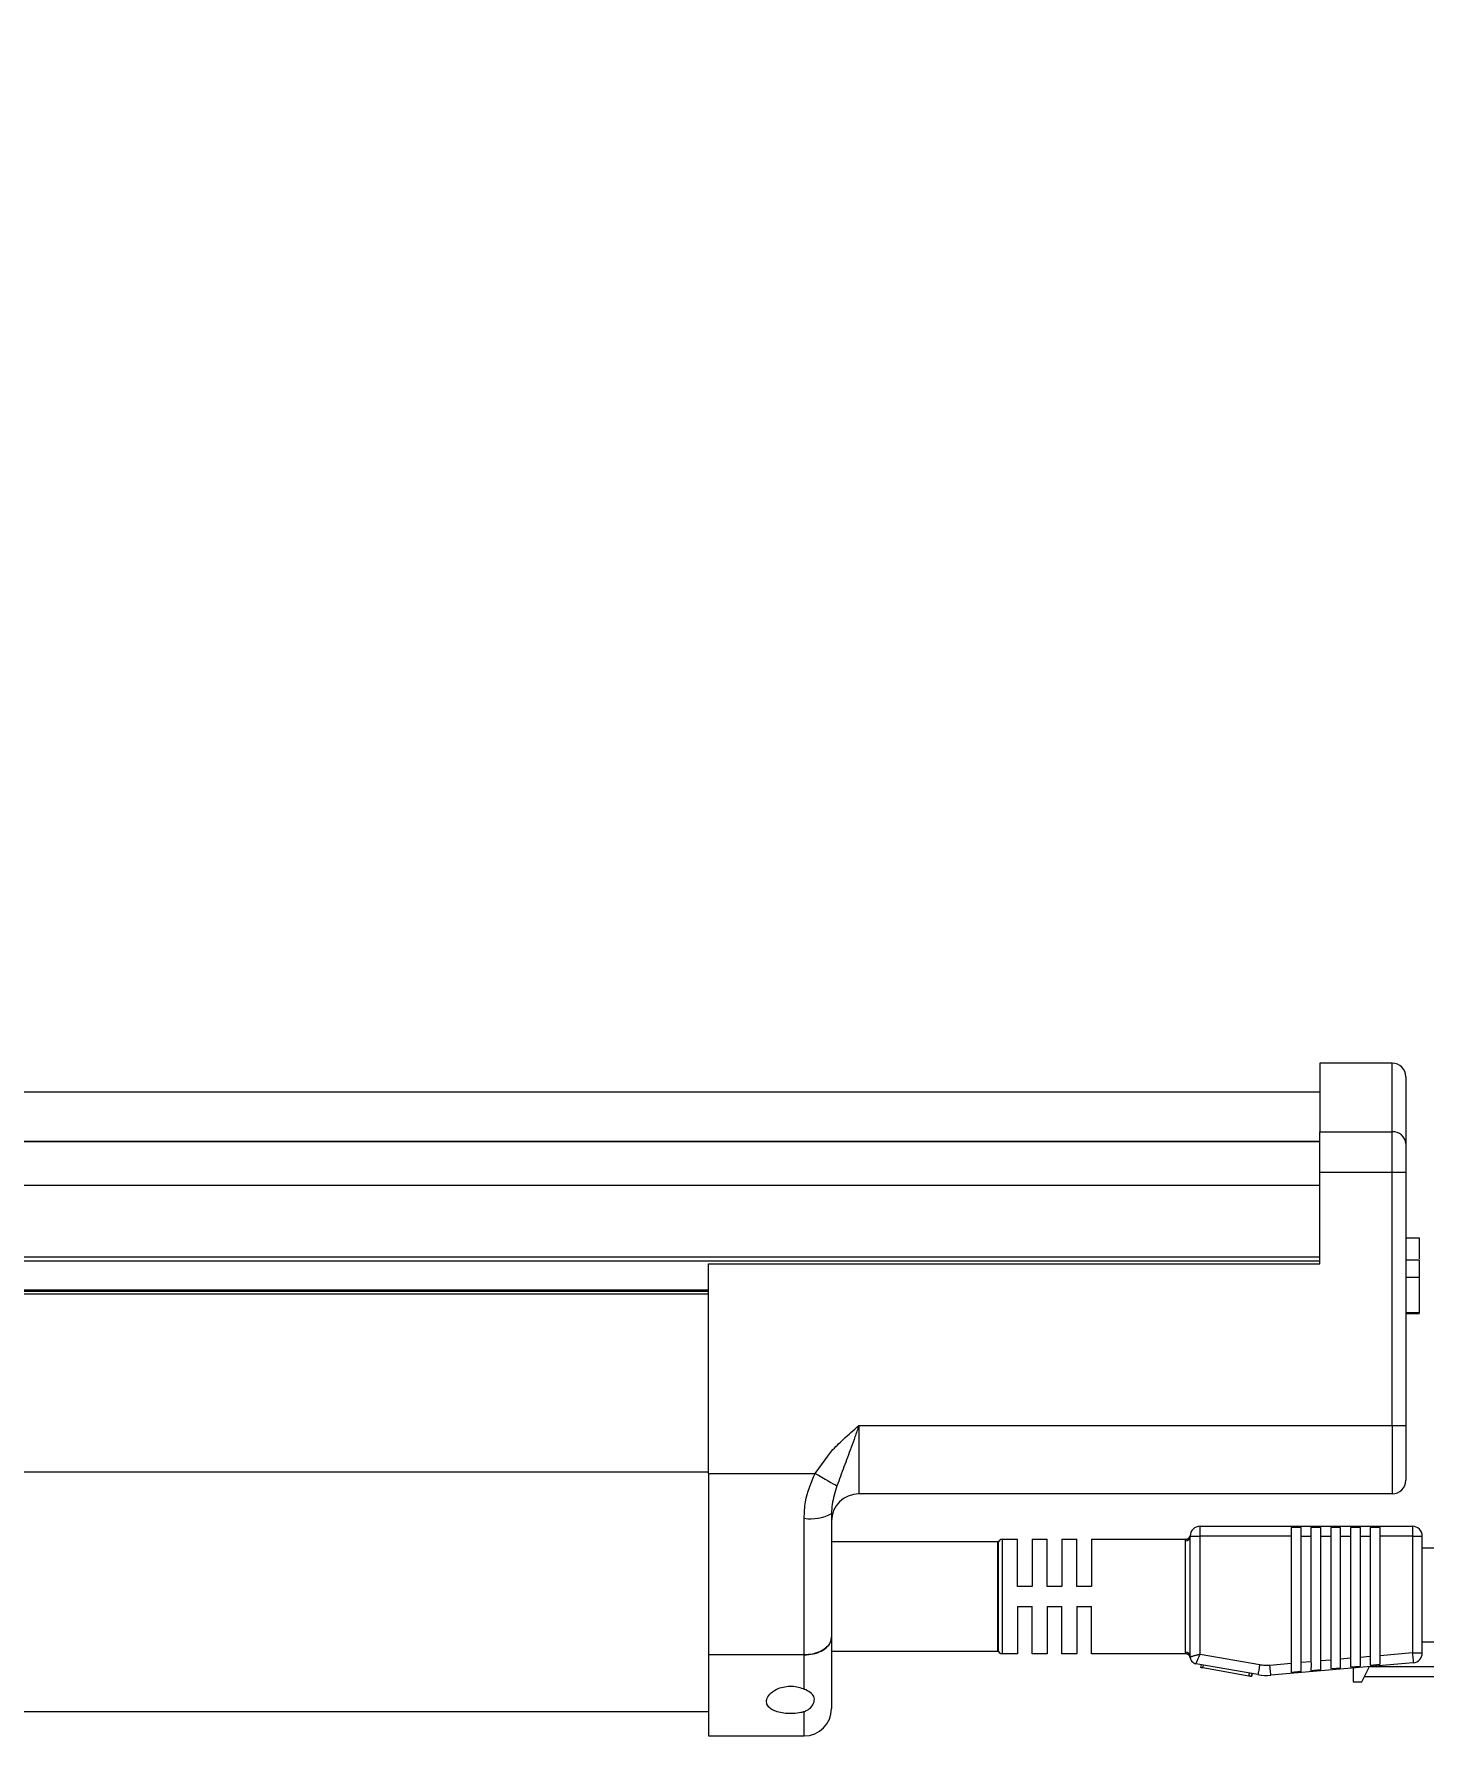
# Model space of a CAD drawing. Header units: inches. Extents: x -19.3 to 60.4, y -8 to 17.2.
# Drawn here: x 43.142 to 47.104, y 7.093 to 11.944 of the extents above; entities that cross this region are included whole.
import ezdxf

# ---------------------------------------------------------------- set-up
doc = ezdxf.new("R2010")
doc.units = ezdxf.units.IN
doc.header["$MEASUREMENT"] = 0
doc.styles.get("Standard").update_dxf_attribs({"font": 'arial.ttf'})
doc.dimstyles.new('Mega 3IN', dxfattribs={"dimtxt": 3, "dimasz": 3, "dimexe": 0.18, "dimexo": 0.0625, "dimgap": 0.09, "dimtad": 0, "dimtih": 1, "dimtoh": 1, "dimdec": 3, "dimzin": 0, "dimdsep": 46, "dimlunit": 3, "dimtxsty": 'Standard', "dimcen": 1, "dimadec": 0, "dimazin": 0, "dimtfac": 1, "dimtdec": 3, "dimtofl": 0, "dimtmove": 0, "dimatfit": 3, "dimfxl": 1, "dimtolj": 1, "dimtzin": 0, "dimarcsym": 0})

# ---------------------------------------------------------------- blocks, each defined once
blk = doc.blocks.new('*D24')
at = {"color": 0, "lineweight": -2, "transparency": 16777216}
for p, q in [((0.0438, 7.6917), (0.0438, 15.4499)), ((47.4086, 7.6917), (47.4086, 15.4499)), ((3.0438, 15.2699), (14.406, 15.2699)), ((44.4086, 15.2699), (33.0464, 15.2699))]:
    blk.add_line(p, q, dxfattribs=at)
at = {"color": 0, "transparency": 16777216}
for points in [[(3.0438, 15.7699), (3.0438, 14.7699), (0.0438, 15.2699)], [(44.4086, 15.7699), (44.4086, 14.7699), (47.4086, 15.2699)]]:
    blk.add_solid(points, dxfattribs=at)
at = {"layer": 'Defpoints', "color": 0, "transparency": 16777216}
for p in [(47.4086, 15.2699), (0.0438, 7.6292), (47.4086, 7.6292)]:
    blk.add_point(p, dxfattribs=at)
at = {"color": 0, "transparency": 16777216, "insert": (23.7262, 15.2699), "char_height": 3, "attachment_point": 5}
blk.add_mtext('\\A1;3\'-11.365"', dxfattribs=at)

msp = doc.modelspace()

# ---------------------------------------------------------------- linework, layer by layer
at = {"color": 7, "linetype": 'Continuous', "lineweight": 15}
for p, q in [((47.0132, 9.0109), (46.8066, 9.0109)), ((46.8066, 9.0109), (46.8066, 8.8145)), ((44.5044, 8.9279), (0.4549, 8.9279)), ((46.8066, 8.9279), (44.5044, 8.9279)), ((47.0522, 8.9719), (47.0522, 8.7815)), ((44.5044, 8.7869), (0.4549, 8.7869)), ((46.8066, 8.7869), (44.5044, 8.7869)), ((46.8066, 8.8145), (47.0132, 8.8145)), ((46.8066, 8.6989), (46.8066, 8.8145)), ((47.0132, 8.6989), (47.0132, 8.8145)), ((47.0522, 8.7815), (47.0522, 8.6989)), ((47.0132, 8.6989), (46.8066, 8.6989)), ((46.8066, 8.4389), (46.8066, 8.6989)), ((47.0522, 8.6989), (47.0132, 8.6989)), ((47.0132, 7.9778), (47.0132, 8.6989)), ((47.0522, 8.6989), (47.0522, 7.9778)), ((47.0912, 8.5123), (47.0522, 8.5123)), ((47.0912, 8.4534), (47.0912, 8.5123)), ((44.5044, 8.4467), (7.357, 8.4467)), ((46.8066, 8.4467), (44.5044, 8.4467)), ((47.0912, 8.4489), (47.0522, 8.4489)), ((45.0641, 7.8416), (45.0641, 8.4389)), ((45.0641, 8.4389), (46.8066, 8.4389)), ((47.0912, 8.4001), (47.0522, 8.4001)), ((47.0912, 8.2994), (47.0912, 8.4001)), ((7.357, 8.3609), (44.5044, 8.3609)), ((44.5044, 8.3609), (45.0641, 8.3609)), ((47.0912, 8.2994), (47.0522, 8.2994)), ((47.0912, 8.2965), (47.0522, 8.2965)), ((45.4929, 7.9778), (45.4929, 7.7829)), ((45.4929, 7.9778), (47.0132, 7.9778)), ((47.0132, 7.9778), (47.0522, 7.9778)), ((47.0132, 7.9778), (47.0132, 7.7829)), ((47.0522, 7.9778), (47.0522, 7.8219)), ((45.368, 7.8416), (45.4149, 7.9049)), ((45.0641, 7.8416), (45.368, 7.8416)), ((45.0641, 7.8416), (45.0641, 7.3241)), ((47.0132, 7.7829), (45.4929, 7.7829)), ((45.3369, 7.3241), (45.3369, 7.7135)), ((45.4149, 7.7268), (45.4149, 7.3744)), ((46.4656, 7.6626), (46.4656, 7.6908)), ((46.4656, 7.6908), (47.0708, 7.6908)), ((46.7254, 7.687), (46.7254, 7.6626)), ((46.7536, 7.687), (46.7254, 7.687)), ((46.8099, 7.687), (46.7817, 7.687)), ((46.8662, 7.687), (46.838, 7.687)), ((46.9225, 7.687), (46.8943, 7.687)), ((46.9788, 7.687), (46.9506, 7.687)), ((46.9788, 7.6626), (46.9788, 7.687)), ((47.0708, 7.6908), (47.0708, 7.6626)), ((45.8886, 7.6465), (45.4149, 7.6465)), ((45.8886, 7.6397), (45.8886, 7.3414)), ((45.9026, 7.6538), (45.9449, 7.6538)), ((45.9449, 7.5187), (45.9449, 7.6538)), ((45.9871, 7.6538), (46.0293, 7.6538)), ((45.9871, 7.6538), (45.9871, 7.5187)), ((46.0293, 7.5187), (46.0293, 7.6538)), ((46.0715, 7.6538), (46.1138, 7.6538)), ((46.0715, 7.6538), (46.0715, 7.5187)), ((46.1138, 7.5187), (46.1138, 7.6538)), ((46.156, 7.6538), (46.4237, 7.6538)), ((46.156, 7.6538), (46.156, 7.5187)), ((46.4234, 7.649), (46.4234, 7.3321)), ((46.4375, 7.6626), (46.4656, 7.6626)), ((46.4375, 7.3184), (46.4375, 7.6626)), ((46.7254, 7.6626), (46.4656, 7.6626)), ((46.4656, 7.3255), (46.4656, 7.6626)), ((46.7254, 7.6626), (46.7254, 7.2996)), ((46.7536, 7.3021), (46.7536, 7.6626)), ((46.7536, 7.6626), (46.7817, 7.6626)), ((46.7817, 7.6626), (46.7817, 7.3046)), ((46.8099, 7.6626), (46.838, 7.6626)), ((46.8099, 7.307), (46.8099, 7.6626)), ((46.838, 7.6626), (46.838, 7.3095)), ((46.8662, 7.6626), (46.8943, 7.6626)), ((46.8662, 7.3119), (46.8662, 7.6626)), ((46.8943, 7.6626), (46.8943, 7.3144)), ((46.9225, 7.6626), (46.9506, 7.6626)), ((46.9225, 7.3169), (46.9225, 7.6626)), ((46.9506, 7.6626), (46.9506, 7.3193)), ((47.0708, 7.6626), (46.9788, 7.6626)), ((46.9788, 7.3218), (46.9788, 7.6626)), ((47.0708, 7.6626), (47.0708, 7.3298)), ((47.0708, 7.6626), (47.0989, 7.6626)), ((47.0989, 7.3298), (47.0989, 7.6626)), ((47.0989, 7.6289), (47.1552, 7.6289)), ((45.9871, 7.5187), (45.9449, 7.5187)), ((46.0715, 7.5187), (46.0293, 7.5187)), ((46.156, 7.5187), (46.1138, 7.5187)), ((45.9449, 7.4624), (45.9449, 7.3273)), ((45.9449, 7.4624), (45.9871, 7.4624)), ((45.9871, 7.3273), (45.9871, 7.4624)), ((46.0293, 7.4624), (46.0293, 7.3273)), ((46.0293, 7.4624), (46.0715, 7.4624)), ((46.0715, 7.3273), (46.0715, 7.4624)), ((46.1138, 7.4624), (46.1138, 7.3273)), ((46.1138, 7.4624), (46.156, 7.4624)), ((46.156, 7.3273), (46.156, 7.4624)), ((45.4149, 7.3744), (45.4149, 7.1711)), ((45.4149, 7.3346), (45.8886, 7.3346)), ((45.9449, 7.3273), (45.9026, 7.3273)), ((46.0293, 7.3273), (45.9871, 7.3273)), ((46.1138, 7.3273), (46.0715, 7.3273)), ((46.4237, 7.3273), (46.156, 7.3273)), ((46.6354, 7.2956), (46.4656, 7.3255)), ((47.0708, 7.3298), (46.9788, 7.3218)), ((47.0708, 7.3298), (47.0989, 7.3298)), ((47.0989, 7.3614), (47.1552, 7.3614)), ((45.3369, 7.3241), (45.0641, 7.3241)), ((45.0641, 7.3241), (45.0641, 7.0931)), ((45.3369, 7.2264), (45.3369, 7.3241)), ((46.6305, 7.2679), (46.4538, 7.299)), ((46.4679, 7.288), (46.4694, 7.2963)), ((46.4735, 7.287), (46.475, 7.2953)), ((46.6047, 7.2638), (46.4735, 7.287)), ((46.7254, 7.2996), (46.6647, 7.2943)), ((47.0732, 7.3018), (46.6672, 7.2663)), ((46.7254, 7.2996), (46.7254, 7.2752)), ((46.7254, 7.2752), (46.7536, 7.2776)), ((46.7817, 7.3046), (46.7536, 7.3021)), ((46.7817, 7.2801), (46.8099, 7.2825)), ((46.838, 7.3095), (46.8099, 7.307)), ((46.838, 7.285), (46.8662, 7.2875)), ((46.8943, 7.3144), (46.8662, 7.3119)), ((46.8943, 7.2899), (46.9225, 7.2924)), ((46.9019, 7.2868), (46.9019, 7.2477)), ((46.9506, 7.3193), (46.9225, 7.3169)), ((46.9264, 7.2477), (46.9486, 7.2909)), ((46.9506, 7.2949), (46.9788, 7.2973)), ((46.951, 7.2911), (47.1355, 7.2911)), ((46.9788, 7.2973), (46.9788, 7.3218)), ((46.6047, 7.2638), (46.6062, 7.2722)), ((46.6123, 7.2625), (46.6137, 7.2708)), ((46.6134, 7.2623), (46.6149, 7.2706)), ((46.9019, 7.2477), (46.9264, 7.2477)), ((46.9342, 7.2629), (47.2875, 7.2629)), ((7.357, 7.1633), (44.5044, 7.1633)), ((44.5044, 7.1633), (45.0641, 7.1633)), ((45.0641, 7.0931), (45.3369, 7.0931))]:
    msp.add_line(p, q, dxfattribs=at)
at = {"color": 8, "linetype": 'Continuous', "lineweight": 15}
for p, q in [((47.0132, 8.8145), (47.0132, 9.0109)), ((44.5044, 8.7864), (0.4549, 8.7864)), ((46.8066, 8.7864), (44.5044, 8.7864)), ((44.5044, 8.6619), (0.4549, 8.6619)), ((46.8066, 8.6619), (44.5044, 8.6619)), ((7.357, 8.4584), (44.5044, 8.4584)), ((44.5044, 8.4584), (46.8066, 8.4584)), ((7.357, 8.3648), (44.5044, 8.3648)), ((7.357, 8.3531), (44.5044, 8.3531)), ((44.5044, 8.3648), (45.0641, 8.3648)), ((44.5044, 8.3531), (45.0641, 8.3531)), ((7.357, 7.8455), (44.5044, 7.8455)), ((44.5044, 7.8455), (45.0641, 7.8455)), ((45.9026, 7.3273), (45.9026, 7.6538)), ((45.3369, 7.0931), (45.3369, 7.1623))]:
    msp.add_line(p, q, dxfattribs=at)
msp.add_line((45.8886, 7.6465), (45.8886, 7.3346))
at = {"color": 7, "linetype": 'Continuous', "lineweight": 15, "flags": 128}
for points in [[(45.368, 7.8416), (45.3779, 7.836), (45.3875, 7.8305), (45.3968, 7.8253), (45.4054, 7.8204), (45.4133, 7.8159), (45.4201, 7.812), (45.4259, 7.8088), (45.4304, 7.8062)], [(47.0708, 7.3298), (47.0712, 7.3244), (47.0717, 7.3191), (47.0721, 7.3143), (47.0725, 7.31), (47.0728, 7.3065), (47.073, 7.3039), (47.0732, 7.3023), (47.0732, 7.3018)], [(46.6354, 7.2956), (46.6344, 7.2902), (46.6335, 7.285), (46.6327, 7.2802), (46.6319, 7.276), (46.6313, 7.2726), (46.6309, 7.27), (46.6306, 7.2684), (46.6305, 7.2679)], [(46.6672, 7.2663), (46.6672, 7.2668), (46.667, 7.2684), (46.6668, 7.271), (46.6665, 7.2745), (46.6661, 7.2787), (46.6657, 7.2836), (46.6652, 7.2889), (46.6647, 7.2943)]]:
    msp.add_lwpolyline(points, dxfattribs=at)
at = {"color": 7, "linetype": 'Continuous', "lineweight": 15}
for centre, radius, start, end in [((47.0132, 8.9719), 0.039, 0, 90), ((47.016, 8.7783), 0.0364, 5.0949, 94.319), ((47.0132, 7.8219), 0.039, 270, 0), ((45.4929, 7.705), 0.078, 90, 180), ((45.3559, 7.8374), 0.1253, 261.3157, 298.1126), ((46.4656, 7.6626), 0.0282, 90, 180), ((47.0708, 7.6626), 0.0282, 0, 90), ((45.9026, 7.6397), 0.0141, 90, 180), ((46.4236, 7.6629), 0.0139, 269.1528, 359.127), ((45.9026, 7.3414), 0.0141, 180, 270), ((46.4236, 7.3182), 0.0139, 0.873, 90.8472), ((47.0708, 7.3298), 0.0282, 275, 0), ((46.6549, 7.4065), 0.1408, 260, 275), ((45.3369, 7.1711), 0.078, 270, 0)]:
    msp.add_arc(centre, radius, start, end, dxfattribs=at)
for points, knots in [([(47.0912, 8.4001), (47.0912, 8.4076), (47.0912, 8.4225), (47.0912, 8.4387), (47.0912, 8.4476), (47.0912, 8.4485), (47.0912, 8.4489)], [0, 0, 0, 0, 0.279572, 0.55882, 0.779233, 1, 1, 1, 1]), ([(45.4149, 7.9049), (45.426, 7.9163), (45.4508, 7.9417), (45.4779, 7.9649), (45.4928, 7.9777), (45.4929, 7.9778)], [0, 0, 0, 0, 0.44753, 0.995383, 1, 1, 1, 1]), ([(45.4929, 7.9778), (45.4928, 7.9777), (45.4891, 7.967), (45.4818, 7.9458), (45.4678, 7.9061), (45.4501, 7.8593), (45.437, 7.824), (45.4304, 7.8062)], [0, 0, 0, 0, 0.002978, 0.17891, 0.353025, 0.674332, 1, 1, 1, 1]), ([(45.3369, 7.7135), (45.3376, 7.7292), (45.3396, 7.7733), (45.3569, 7.8149), (45.368, 7.8416)], [0, 0, 0, 0, 0.355754, 1, 1, 1, 1]), ([(45.4304, 7.8062), (45.4249, 7.7886), (45.4166, 7.7622), (45.4153, 7.7356), (45.4149, 7.7268)], [0, 0, 0, 0, 0.667915, 1, 1, 1, 1]), ([(46.4237, 7.6539), (46.424, 7.6539), (46.4252, 7.6537), (46.4275, 7.6542), (46.4301, 7.6552), (46.4323, 7.6566), (46.4339, 7.6581), (46.4352, 7.6596), (46.436, 7.6609), (46.4365, 7.6618), (46.4367, 7.6624), (46.4368, 7.6627), (46.4369, 7.6629), (46.437, 7.6631), (46.4371, 7.6633), (46.4372, 7.6636), (46.4372, 7.6639), (46.4372, 7.6639), (46.4372, 7.6639)], [0, 0, 0, 0, 0.019725, 0.107807, 0.186958, 0.257934, 0.320619, 0.374318, 0.417888, 0.449537, 0.464581, 0.474032, 0.483999, 0.50026, 0.53731, 0.62819, 0.827627, 1, 1, 1, 1]), ([(46.4372, 7.6638), (46.4372, 7.6639), (46.4373, 7.6639), (46.4371, 7.6635), (46.4372, 7.6628), (46.4372, 7.6627)], [0, 0, 0, 0, 0.259034, 0.921564, 1, 1, 1, 1]), ([(46.4376, 7.6657), (46.4376, 7.6655), (46.4375, 7.6649), (46.4374, 7.6643), (46.4373, 7.6639), (46.4372, 7.6639)], [0, 0, 0, 0, 0.353934, 0.878741, 1, 1, 1, 1]), ([(46.7536, 7.6626), (46.7536, 7.6651), (46.7536, 7.67), (46.7536, 7.6769), (46.7536, 7.6829), (46.7536, 7.6856), (46.7536, 7.687)], [0, 0, 0, 0, 0.25, 0.5, 0.75, 1, 1, 1, 1]), ([(46.7817, 7.687), (46.7817, 7.6856), (46.7817, 7.6829), (46.7817, 7.6769), (46.7817, 7.67), (46.7817, 7.6651), (46.7817, 7.6626)], [0, 0, 0, 0, 0.25, 0.5, 0.75, 1, 1, 1, 1]), ([(46.8099, 7.6626), (46.8099, 7.6651), (46.8099, 7.67), (46.8099, 7.6769), (46.8099, 7.6829), (46.8099, 7.6856), (46.8099, 7.687)], [0, 0, 0, 0, 0.25, 0.5, 0.75, 1, 1, 1, 1]), ([(46.838, 7.687), (46.838, 7.6856), (46.838, 7.6829), (46.838, 7.6769), (46.838, 7.67), (46.838, 7.6651), (46.838, 7.6626)], [0, 0, 0, 0, 0.25, 0.5, 0.75, 1, 1, 1, 1]), ([(46.8662, 7.6626), (46.8662, 7.6651), (46.8662, 7.67), (46.8662, 7.6769), (46.8662, 7.6829), (46.8662, 7.6856), (46.8662, 7.687)], [0, 0, 0, 0, 0.25, 0.5, 0.75, 1, 1, 1, 1]), ([(46.8943, 7.687), (46.8943, 7.6856), (46.8943, 7.6829), (46.8943, 7.6769), (46.8943, 7.67), (46.8943, 7.6651), (46.8943, 7.6626)], [0, 0, 0, 0, 0.25, 0.5, 0.75, 1, 1, 1, 1]), ([(46.9225, 7.6626), (46.9225, 7.6651), (46.9225, 7.67), (46.9225, 7.6769), (46.9225, 7.6829), (46.9225, 7.6856), (46.9225, 7.687)], [0, 0, 0, 0, 0.25, 0.5, 0.75, 1, 1, 1, 1]), ([(46.9506, 7.687), (46.9506, 7.6856), (46.9506, 7.6829), (46.9506, 7.6769), (46.9506, 7.67), (46.9506, 7.6651), (46.9506, 7.6626)], [0, 0, 0, 0, 0.25, 0.5, 0.75, 1, 1, 1, 1]), ([(45.3369, 7.3241), (45.3457, 7.3247), (45.3632, 7.3258), (45.3865, 7.3344), (45.4042, 7.3471), (45.4136, 7.3613), (45.4145, 7.3706), (45.4149, 7.3744)], [0, 0, 0, 0, 0.214083, 0.428157, 0.642425, 0.857135, 1, 1, 1, 1]), ([(45.4149, 7.3744), (45.414, 7.3687), (45.4123, 7.3574), (45.3988, 7.3423), (45.379, 7.3309), (45.3571, 7.325), (45.3426, 7.3244), (45.3369, 7.3241)], [0, 0, 0, 0, 0.215355, 0.430723, 0.64579, 0.860364, 1, 1, 1, 1]), ([(46.4374, 7.3163), (46.4374, 7.3163), (46.4374, 7.3162), (46.4373, 7.3166), (46.4372, 7.3172), (46.4369, 7.3182), (46.4364, 7.3194), (46.4354, 7.3212), (46.4338, 7.3231), (46.4316, 7.325), (46.4287, 7.3265), (46.4259, 7.3273), (46.4243, 7.3272), (46.4238, 7.3272)], [0, 0, 0, 0, 0.066912, 0.219135, 0.332827, 0.415649, 0.491073, 0.563832, 0.646055, 0.740069, 0.843, 0.952925, 1, 1, 1, 1]), ([(46.4656, 7.3255), (46.4641, 7.3252), (46.4614, 7.3245), (46.4578, 7.3236), (46.4539, 7.3226), (46.4498, 7.3216), (46.4455, 7.3205), (46.442, 7.3196), (46.4385, 7.3187), (46.4379, 7.3185), (46.4375, 7.3184)], [0, 0, 0, 0, 0.10333, 0.187974, 0.253918, 0.386253, 0.505613, 0.635459, 0.761176, 1, 1, 1, 1]), ([(46.4538, 7.299), (46.4539, 7.2994), (46.4542, 7.3), (46.4555, 7.3029), (46.4564, 7.3049), (46.4572, 7.3067), (46.4581, 7.3086), (46.459, 7.3106), (46.46, 7.3129), (46.4613, 7.3158), (46.4632, 7.32), (46.4647, 7.3235), (46.4656, 7.3255)], [0, 0, 0, 0, 0.238745, 0.364437, 0.428906, 0.49444, 0.552527, 0.613871, 0.678483, 0.746373, 0.852194, 1, 1, 1, 1]), ([(46.4372, 7.3191), (46.4372, 7.319), (46.4372, 7.3183), (46.4373, 7.3178), (46.4375, 7.3169), (46.4376, 7.316), (46.4376, 7.3158)], [0, 0, 0, 0, 0.062521, 0.664647, 0.912386, 1, 1, 1, 1]), ([(46.4375, 7.3184), (46.4377, 7.3162), (46.4382, 7.3116), (46.4418, 7.3055), (46.4471, 7.3009), (46.4516, 7.2997), (46.4538, 7.299)], [0, 0, 0, 0, 0.25, 0.5, 0.75, 1, 1, 1, 1]), ([(46.4376, 7.3163), (46.4377, 7.3161), (46.4377, 7.3148), (46.4377, 7.3154), (46.4377, 7.3158)], [0, 0, 0, 0, 0.17848, 1, 1, 1, 1]), ([(46.4735, 7.287), (46.4723, 7.2872), (46.4698, 7.2876), (46.4679, 7.288), (46.4679, 7.288), (46.4679, 7.288)], [0, 0, 0, 0, 0.278745, 0.557742, 1, 1, 1, 1]), ([(46.6647, 7.2943), (46.6598, 7.2941), (46.65, 7.2935), (46.6403, 7.2949), (46.6354, 7.2956)], [0, 0, 0, 0, 0.5, 1, 1, 1, 1]), ([(46.7536, 7.2776), (46.7536, 7.279), (46.7536, 7.2816), (46.7536, 7.2872), (46.7536, 7.2939), (46.7536, 7.2992), (46.7536, 7.3021)], [0, 0, 0, 0, 0.253121, 0.465776, 0.703448, 1, 1, 1, 1]), ([(46.7817, 7.3046), (46.7817, 7.3016), (46.7818, 7.2964), (46.7817, 7.2897), (46.7817, 7.2841), (46.7817, 7.2815), (46.7817, 7.2801)], [0, 0, 0, 0, 0.296525, 0.534203, 0.746866, 1, 1, 1, 1]), ([(46.8099, 7.2825), (46.8099, 7.284), (46.8099, 7.2866), (46.8099, 7.2921), (46.8099, 7.2988), (46.8099, 7.3041), (46.8099, 7.307)], [0, 0, 0, 0, 0.253121, 0.465776, 0.703448, 1, 1, 1, 1]), ([(46.838, 7.3095), (46.838, 7.3066), (46.8381, 7.3013), (46.838, 7.2946), (46.838, 7.289), (46.838, 7.2864), (46.838, 7.285)], [0, 0, 0, 0, 0.296525, 0.534203, 0.746866, 1, 1, 1, 1]), ([(46.8662, 7.2875), (46.8662, 7.2889), (46.8662, 7.2915), (46.8662, 7.297), (46.8662, 7.3037), (46.8662, 7.309), (46.8662, 7.3119)], [0, 0, 0, 0, 0.253121, 0.465776, 0.703448, 1, 1, 1, 1]), ([(46.8943, 7.3144), (46.8943, 7.3115), (46.8944, 7.3062), (46.8943, 7.2995), (46.8943, 7.294), (46.8943, 7.2914), (46.8943, 7.2899)], [0, 0, 0, 0, 0.296525, 0.534203, 0.746866, 1, 1, 1, 1]), ([(46.9225, 7.2924), (46.9225, 7.2938), (46.9225, 7.2964), (46.9225, 7.302), (46.9225, 7.3087), (46.9225, 7.3139), (46.9225, 7.3169)], [0, 0, 0, 0, 0.253121, 0.465776, 0.703448, 1, 1, 1, 1]), ([(46.9506, 7.3193), (46.9507, 7.3164), (46.9507, 7.3111), (46.9507, 7.3044), (46.9506, 7.2989), (46.9506, 7.2963), (46.9506, 7.2949)], [0, 0, 0, 0, 0.296525, 0.534203, 0.746866, 1, 1, 1, 1]), ([(45.3369, 7.1623), (45.3339, 7.1615), (45.3245, 7.1587), (45.3062, 7.1565), (45.2841, 7.1569), (45.264, 7.1603), (45.2472, 7.1664), (45.2349, 7.1753), (45.2287, 7.1871), (45.2304, 7.2012), (45.2413, 7.2161), (45.2597, 7.2279), (45.2812, 7.2343), (45.3016, 7.2357), (45.321, 7.2328), (45.3319, 7.2288), (45.3369, 7.2264), (45.3369, 7.2264)], [0, 0, 0, 0, 0.035767, 0.108743, 0.176789, 0.243576, 0.312149, 0.385291, 0.465579, 0.554651, 0.651032, 0.746751, 0.812361, 0.878236, 0.938114, 0.999328, 1, 1, 1, 1]), ([(46.6123, 7.2625), (46.6122, 7.2625), (46.6121, 7.2625), (46.6105, 7.2628), (46.6076, 7.2633), (46.6057, 7.2637), (46.6047, 7.2638)], [0, 0, 0, 0, 0.280908, 0.559575, 0.779543, 1, 1, 1, 1]), ([(45.3369, 7.1623), (45.3425, 7.165), (45.3551, 7.1711), (45.365, 7.1866), (45.3676, 7.2023), (45.3596, 7.2145), (45.3467, 7.2217), (45.3385, 7.2257), (45.3369, 7.2264)], [0, 0, 0, 0, 0.158824, 0.360637, 0.565936, 0.774405, 0.958013, 1, 1, 1, 1])]:
    msp.add_open_spline(points, degree=3, knots=knots, dxfattribs=at)
at = {"color": 8, "linetype": 'Continuous', "lineweight": 15}
for points, knots in [([(46.4237, 7.6535), (46.4237, 7.6536), (46.4238, 7.654), (46.4235, 7.652), (46.4234, 7.6496), (46.4234, 7.649)], [0, 0, 0, 0, 0.196141, 0.785124, 1, 1, 1, 1]), ([(46.4234, 7.3321), (46.4235, 7.3303), (46.4238, 7.3275), (46.4237, 7.3277), (46.4237, 7.3278)], [0, 0, 0, 0, 0.621435, 1, 1, 1, 1])]:
    msp.add_open_spline(points, degree=3, knots=knots, dxfattribs=at)

# ---------------------------------------------------------------- dimensions: what is measured, and where the dimension line sits
dim = msp.add_linear_dim(base=(47.4086, 15.2699), p1=(0.0438, 7.6292), p2=(47.4086, 7.6292), dimstyle='Mega 3IN')
dim.commit()
dim.dimension.update_dxf_attribs({"geometry": '*D24', "text_midpoint": (23.7262, 15.2699)})

doc.saveas('drawing.dxf')
